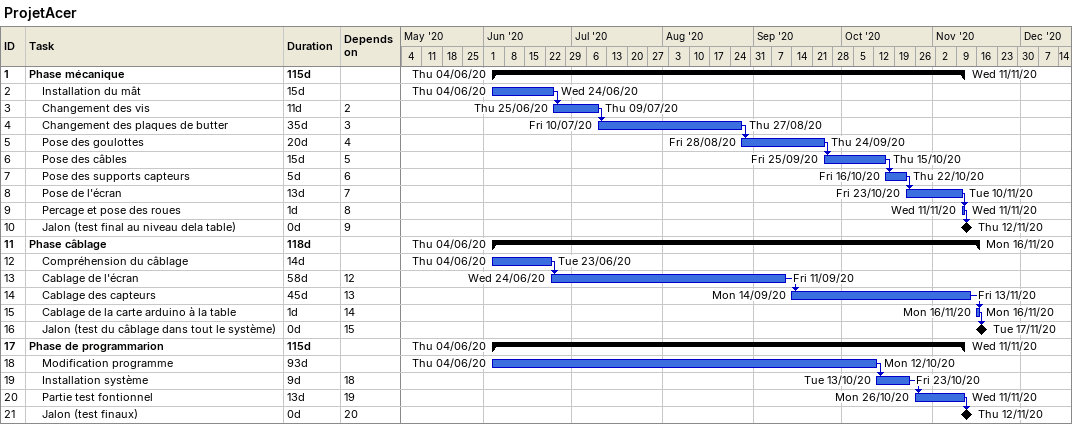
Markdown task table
ProjetAcer

| ID | Level | Task | Duration | Start | Finish | Predecessors |
|---|---|---|---|---|---|---|
| 1 | 1 | **Phase mécanique** | 115d | 2020-06-04 | 2020-11-11 |  |
| 2 | 2 | Installation du mât | 15d | 2020-06-04 | 2020-06-24 |  |
| 3 | 2 | Changement des vis | 11d | 2020-06-25 | 2020-07-09 | 2 |
| 4 | 2 | Changement des plaques de butter | 35d | 2020-07-10 | 2020-08-27 | 3 |
| 5 | 2 | Pose des goulottes | 20d | 2020-08-28 | 2020-09-24 | 4 |
| 6 | 2 | Pose des câbles | 15d | 2020-09-25 | 2020-10-15 | 5 |
| 7 | 2 | Pose des supports capteurs | 5d | 2020-10-16 | 2020-10-22 | 6 |
| 8 | 2 | Pose de l'écran | 13d | 2020-10-23 | 2020-11-10 | 7 |
| 9 | 2 | Percage et pose des roues | 1d | 2020-11-11 | 2020-11-11 | 8 |
| 10 | 2 | Jalon (test final au niveau dela table) | 0d | 2020-11-12 | 2020-11-12 | 9 |
| 11 | 1 | **Phase câblage** | 118d | 2020-06-04 | 2020-11-16 |  |
| 12 | 2 | Compréhension du câblage | 14d | 2020-06-04 | 2020-06-23 |  |
| 13 | 2 | Cablage de l'écran | 58d | 2020-06-24 | 2020-09-11 | 12 |
| 14 | 2 | Cablage des capteurs | 45d | 2020-09-14 | 2020-11-13 | 13 |
| 15 | 2 | Cablage de la carte arduino à la table | 1d | 2020-11-16 | 2020-11-16 | 14 |
| 16 | 2 | Jalon (test du câblage dans tout le système) | 0d | 2020-11-17 | 2020-11-17 | 15 |
| 17 | 1 | **Phase de programmarion** | 115d | 2020-06-04 | 2020-11-11 |  |
| 18 | 2 | Modification programme | 93d | 2020-06-04 | 2020-10-12 |  |
| 19 | 2 | Installation système | 9d | 2020-10-13 | 2020-10-23 | 18 |
| 20 | 2 | Partie test fontionnel | 13d | 2020-10-26 | 2020-11-11 | 19 |
| 21 | 2 | Jalon (test finaux) | 0d | 2020-11-12 | 2020-11-12 | 20 |
